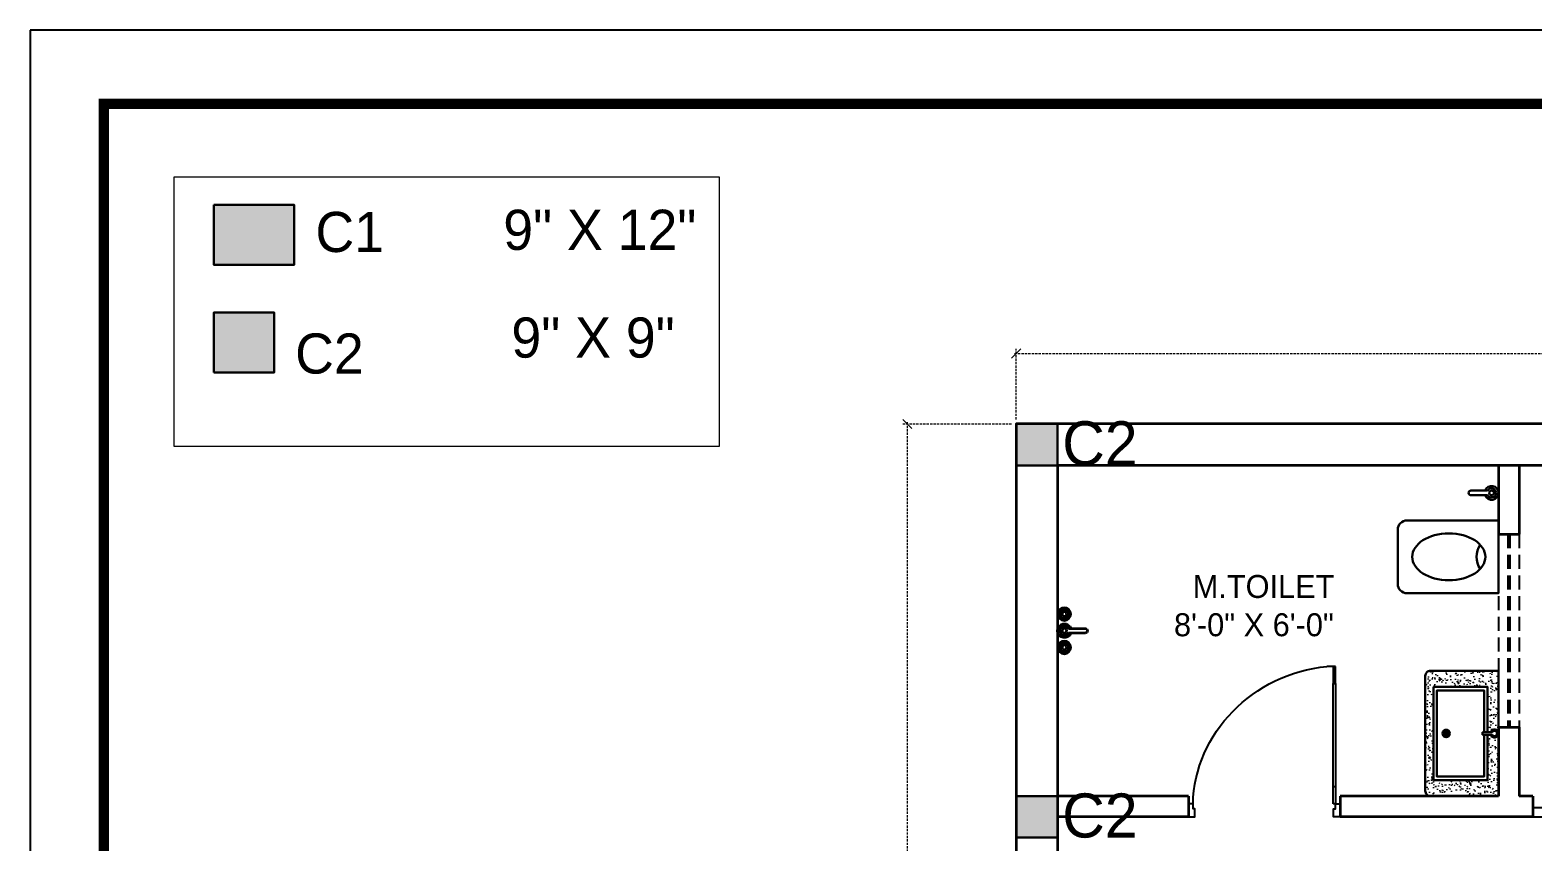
# Model space of a CAD drawing. Header units: millimetres. Extents: x -6808 to 215771, y -89660 to -16303.
# Drawn here: x 94380 to 94707.2, y -51172.3 to -50995.6 of the extents above; entities that cross this region are included whole.
import ezdxf

# ---------------------------------------------------------------- set-up
doc = ezdxf.new("R2010")
doc.units = ezdxf.units.MM
doc.header["$PDMODE"] = 35
for name, pattern in [('ACAD_ISO10W100', [18, 12, -3, 0, -3]), ('DASHED', [0.75, 0.5, -0.25]), ('DASHED2', [0.375, 0.25, -0.125])]:
    doc.linetypes.add(name, pattern=pattern)
doc.layers.get('0').update_dxf_attribs({"color": 8})
doc.layers.add('AR.furniture', color=7, linetype='Continuous', lineweight=35, true_color=0x009e9e)
doc.layers.add('furniture layout', color=7, linetype='Continuous', lineweight=25, true_color=0x006161)
for name, color, linetype, lineweight in [('col.center', 5, 'ACAD_ISO10W100', 15), ('column', 5, 'Continuous', 30), ('dim2', 6, 'Continuous', 20), ('plaster line', 150, 'DASHED2', 30), ('text', 7, 'Continuous', 25), ('wall', 7, 'Continuous', 35)]:
    doc.layers.add(name, color=color, linetype=linetype, lineweight=lineweight)
for name, color, linetype in [('FORMAT', 7, 'Continuous'), ('NET 01', 8, 'Continuous'), ('WIN', 5, 'Continuous')]:
    doc.layers.add(name, color=color, linetype=linetype)
doc.styles.add('cdim', font='arial.ttf')
doc.styles.add('SAJ', font='eurr____.ttf')
doc.dimstyles.new('SAJ', dxfattribs={"dimtxt": 5, "dimasz": 2, "dimexe": 1, "dimexo": 1, "dimgap": 0.09375, "dimtad": 0, "dimdec": 1, "dimzin": 0, "dimdsep": 46, "dimlunit": 4, "dimtxsty": 'SAJ', "dimblk": 'OBLIQUE', "dimcen": 0.125, "dimdle": 0.375, "dimadec": 0, "dimazin": 0, "dimtfac": 1, "dimtdec": 1, "dimtofl": 0, "dimtmove": 0, "dimatfit": 3, "dimldrblk": 'OBLIQUE', "dimfxl": 1, "dimtolj": 1, "dimtzin": 0, "dimlwd": 5, "dimlwe": 5, "dimarcsym": 1})

# ---------------------------------------------------------------- blocks, each defined once
blk = doc.blocks.new('QEWFWE')
at = {"layer": 'NET 01'}
for p, q in [((238503.45, 15011.85), (238503.45, 15015.77)), ((238503.45, 15015.77), (238505.41, 15015.77)), ((238503.98, 15015.77), (238503.98, 15011.85)), ((238503.98, 15011.85), (238503.45, 15011.85)), ((238503.45, 15011.85), (238503.45, 14988.32)), ((238503.98, 14988.32), (238503.98, 15011.85)), ((238503.45, 14988.32), (238503.45, 14984.4)), ((238503.98, 14988.32), (238503.45, 14988.32)), ((238503.98, 14984.4), (238503.98, 14988.32)), ((238503.45, 14984.4), (238503.98, 14984.4))]:
    blk.add_line(p, q, dxfattribs=at)
for points in [[(238503.45, 14984.4), (238502.4, 14984.4), (238502.4, 14981.4), (238503.9, 14981.4), (238503.9, 14982.9), (238503.9, 14983.2), (238503.45, 14983.2)], [(238536.02, 14984.4), (238537.07, 14984.4), (238537.07, 14981.4), (238535.57, 14981.4), (238535.57, 14982.9), (238535.57, 14983.2), (238536.02, 14983.2)]]:
    blk.add_lwpolyline(points, close=True, dxfattribs=at)
blk.add_ellipse((238504.18, 14985.62), major_axis=(-29.27, 13.54), ratio=0.925766, start_param=-2.718612, end_param=-1.204625, dxfattribs=at)
blk = doc.blocks.new('A$C1B5F73BC')
at = {"layer": 'AR.furniture', "lineweight": 5, "ltscale": 2}
h = blk.add_hatch(dxfattribs=at)
h.set_pattern_fill('AR-CONC', color=256, scale=0.02, angle=270, style=0)
h.set_pattern_definition([(320, (-48146.4964, 23798.405), (-0.31878171, -3.64369338), [0.381, -4.191]), (265, (-48146.4964, 23798.405), (3.82113286, 0.70485652), [0.3048, -3.3528]), (10.451, (-48146.523, 23798.1015), (3.50233376, -2.93885003), [0.3238, -3.5618]), (316.1842, (-48145.4804, 23798.405), (-0.84084656, -5.4215808), [0.5715, -6.2865]), (6.6356, (-48145.5504, 23797.9533), (4.9485111, -4.7480847), [0.4857, -5.3427]), (261.184, (-48145.4804, 23798.405), (4.94850236, -4.7480921), [0.4572, -5.0292]), (291, (-48145.7344, 23797.897), (-2.04531037, -3.0322976), [0.381, -4.191]), (236, (-48145.7344, 23797.897), (3.68375932, -1.23604057), [0.3048, -3.3528]), (341.4514, (-48145.9048, 23797.6444), (1.63845715, -4.26832982), [0.3238, -3.5618]), (307.5, (-48146.4964, 23798.4051), (1.691100777, -0.061772065), [0, -3.31216, 0, -3.4036, 0, -3.3655]), (277.5, (-48146.4964, 23798.4051), (2.003611496, -1.33639325), [0, -1.94056, 0, -3.23596, 0, -1.2827]), (237.5, (-48146.4964, 23799.538), (-0.11457488, -2.711811903), [0, -1.27, 0, -3.9624, 0, -5.2578]), (227.5, (-48146.4964, 23800.046), (0.50852982, -2.96258363), [0, -1.651, 0, -2.63144, 0, -3.7338])])
h.paths.add_polyline_path([(31.36, -3.14), (31.36, -18.65), (4.66, -18.65), (4.66, -3.14), (17.6, -3.14), (17.6, -2.25, -0.843039), (17.99, 0), (0, 0), (0, -14), (0, -15), (0, -19.5, 0.414214), (1.5, -21), (34.48, -21, 0.414214), (35.98, -19.5), (35.98, -15), (35.98, -14), (35.98, 0), (17.99, 0, -0.843039), (18.38, -2.25), (18.38, -3.14)])
at = {"layer": 'AR.furniture', "lineweight": 30, "ltscale": 2}
for p, q in [((0, 0), (0, -14)), ((35.98, 0), (35.98, -14)), ((0, -14), (0, -14)), ((35.98, -14), (35.98, -14))]:
    blk.add_line(p, q, dxfattribs=at)
at = {"layer": 'AR.furniture', "lineweight": 30}
for p, q in [((17.6, -4.63), (17.6, -1.83)), ((18.38, -1.83), (18.38, -4.63)), ((17.6, -4.63), (18.38, -4.63)), ((16.91, -15.01), (19.07, -15.01)), ((17.99, -13.93), (17.99, -14.83))]:
    blk.add_line(p, q, dxfattribs=at)
at = {"layer": 'AR.furniture', "lineweight": 30, "ltscale": 2}
blk.add_lwpolyline([(35.98, 0), (0, 0)], dxfattribs=at)
at = {"layer": 'AR.furniture', "lineweight": 30}
for points in [[(17.6, -3.14), (4.66, -3.14), (4.66, -18.65), (31.36, -18.65), (31.36, -3.14), (18.38, -3.14)], [(17.6, -4.14), (5.66, -4.14), (5.66, -17.65), (30.36, -17.65), (30.36, -4.14), (18.38, -4.14)]]:
    blk.add_lwpolyline(points, dxfattribs=at)
at = {"layer": 'AR.furniture', "lineweight": 30, "ltscale": 2}
blk.add_lwpolyline([(0, -14), (0, -15), (0, -15), (0, -19.5, 0.414214), (1.5, -21), (34.48, -21, 0.414214), (35.98, -19.5), (35.98, -15), (35.98, -15), (35.98, -14)], format="xyb", dxfattribs=at)
at = {"layer": 'AR.furniture', "lineweight": 30}
for radius in [1.08, 0.691]:
    blk.add_circle((17.99, -15.01), radius, dxfattribs=at)
for radius, start, end in [(1.16, 289.6397, 250.3486), (0.772, 300.2446, 239.6569)]:
    blk.add_arc((17.99, -1.16), radius, start, end, dxfattribs=at)
blk = doc.blocks.new('W.C')
at = {"layer": 'AR.furniture', "lineweight": 30, "ltscale": 3}
blk.add_lwpolyline([(41572.37, -1963.34), (41572.37, -1947.5), (41552.47, -1947.5, 0.414214), (41550.43, -1949.54), (41550.43, -1961.3, 0.414214), (41552.47, -1963.34)], format="xyb", close=True, dxfattribs=at)
blk.add_arc((41572.2, -1955.42), 4.6, 145.5059, 214.4941, dxfattribs=at)
blk.add_ellipse((41561.56, -1955.42), major_axis=(7.96, 0), ratio=0.640617, dxfattribs=at)
blk = doc.blocks.new('A$C2ABB695D')
at = {"layer": 'AR.furniture', "lineweight": 30}
for p, q in [((4.14, 2), (0.5, 2)), ((0.5, 1), (4.14, 1))]:
    blk.add_line(p, q, dxfattribs=at)
blk.add_circle((5, 1.5), 0.5, dxfattribs=at)
for centre, radius, start, end in [((0.5, 1.5), 0.5, 90, 270), ((5, 1.5), 1.5, 199.6514, 160.3603), ((5, 1.5), 1, 210.3431, 149.7554)]:
    blk.add_arc(centre, radius, start, end, dxfattribs=at)
blk = doc.blocks.new('CVGDRF')
at = {"layer": 'AR.furniture'}
for p, q in [((91951.07, -21891.25), (91951.07, -21894.89)), ((91952.07, -21894.89), (91952.07, -21891.25)), ((91947.46, -21895.63), (91947.2, -21895.63)), ((91947.82, -21895.27), (91947.82, -21895)), ((91948.07, -21895.27), (91948.07, -21895)), ((91948.43, -21895.63), (91948.7, -21895.63)), ((91954.71, -21895.63), (91954.45, -21895.63)), ((91955.07, -21895.27), (91955.07, -21895)), ((91955.32, -21895.27), (91955.32, -21895)), ((91955.68, -21895.63), (91955.95, -21895.63)), ((91947.47, -21895.88), (91947.2, -21895.88)), ((91947.82, -21896.23), (91947.82, -21896.5)), ((91948.07, -21896.23), (91948.07, -21896.5)), ((91948.43, -21895.88), (91948.7, -21895.88)), ((91954.72, -21895.88), (91954.45, -21895.88)), ((91955.07, -21896.23), (91955.07, -21896.5)), ((91955.32, -21896.23), (91955.32, -21896.5)), ((91955.68, -21895.88), (91955.95, -21895.88))]:
    blk.add_line(p, q, dxfattribs=at)
for centre, radius in [((91947.95, -21895.75), 1.38), ((91946.95, -21895.75), 0.28), ((91947.95, -21895.75), 0.5), ((91947.95, -21894.75), 0.28), ((91948.95, -21895.75), 0.28), ((91951.57, -21895.75), 0.5), ((91955.2, -21895.75), 1.38), ((91954.2, -21895.75), 0.28), ((91955.2, -21895.75), 0.5), ((91955.2, -21894.75), 0.28), ((91956.2, -21895.75), 0.28), ((91947.95, -21896.75), 0.28), ((91955.2, -21896.75), 0.28)]:
    blk.add_circle(centre, radius, dxfattribs=at)
for centre, radius, start, end in [((91951.57, -21891.25), 0.5, 0, 180), ((91947.95, -21895.75), 1, 105.2407, 164.2093), ((91947.95, -21895.75), 1, 16.4413, 74.0789), ((91951.57, -21895.75), 1.5, 109.6514, 70.3603), ((91951.57, -21895.75), 1, 120.3431, 59.7554), ((91955.2, -21895.75), 1, 106.12, 164.0884), ((91955.2, -21895.75), 1, 16.2342, 73.9047), ((91947.95, -21895.75), 1, 196.2342, 253.9047), ((91947.95, -21895.75), 1, 286.12, 344.0884), ((91955.2, -21895.75), 1, 196.4413, 254.0789), ((91955.2, -21895.75), 1, 285.2407, 344.2093)]:
    blk.add_arc(centre, radius, start, end, dxfattribs=at)
blk = doc.blocks.new('_Oblique')
at = {"color": 0, "linetype": 'ByBlock', "lineweight": -2}
blk.add_line((-0.5, -0.5), (0.5, 0.5), dxfattribs=at)
blk = doc.blocks.new('*D1620')
at = {"layer": 'Defpoints', "color": 0, "transparency": 16777216}
for p in [(94594.69, -51066.02), (94594.69, -51081.37), (94918.69, -51081.37)]:
    blk.add_point(p, dxfattribs=at)
at = {"layer": 'dim2', "color": 0, "linetype": 'DASHED', "lineweight": 5, "transparency": 16777216}
for p, q in [((94594.32, -51066.02), (94747.59, -51066.02)), ((94594.69, -51080.37), (94594.69, -51065.02)), ((94919.07, -51066.02), (94765.79, -51066.02)), ((94918.69, -51080.37), (94918.69, -51065.02))]:
    blk.add_line(p, q, dxfattribs=at)
at = {"layer": 'dim2', "color": 0, "lineweight": 5, "transparency": 16777216, "xscale": 2, "yscale": 2, "zscale": 2, "rotation": 180}
blk.add_blockref('_Oblique', (94594.69, -51066.02), dxfattribs=at)
at = {"layer": 'dim2', "color": 0, "lineweight": 5, "transparency": 16777216, "xscale": 2, "yscale": 2, "zscale": 2}
blk.add_blockref('_Oblique', (94918.69, -51066.02), dxfattribs=at)
at = {"layer": 'dim2', "color": 0, "transparency": 16777216, "insert": (94756.69, -51066.02), "char_height": 12, "attachment_point": 5, "style": 'SAJ'}
blk.add_mtext("\\A1;27'", dxfattribs=at)
blk = doc.blocks.new('*D1618')
at = {"layer": 'Defpoints', "color": 0, "transparency": 16777216}
for p in [(94570.98, -51081.37), (94594.69, -51081.37), (94594.69, -51801.37)]:
    blk.add_point(p, dxfattribs=at)
at = {"layer": 'dim2', "color": 0, "linetype": 'DASHED', "lineweight": 5, "transparency": 16777216}
for p, q in [((94570.98, -51080.99), (94570.98, -51432.31)), ((94593.69, -51081.37), (94569.98, -51081.37)), ((94570.98, -51801.74), (94570.98, -51450.42)), ((94593.69, -51801.37), (94569.98, -51801.37))]:
    blk.add_line(p, q, dxfattribs=at)
at = {"layer": 'dim2', "color": 0, "lineweight": 5, "transparency": 16777216, "xscale": 2, "yscale": 2, "zscale": 2}
for p, rotation in [((94570.98, -51081.37), 90), ((94570.98, -51801.37), 270)]:
    blk.add_blockref('_Oblique', p, dxfattribs=dict(at, rotation=rotation))
at = {"layer": 'dim2', "color": 0, "transparency": 16777216, "insert": (94570.98, -51441.37), "char_height": 12, "attachment_point": 5, "rotation": 90, "style": 'SAJ'}
blk.add_mtext("\\A1;60'", dxfattribs=at)
blk = doc.blocks.new('A$C32B276F4')
at = {"layer": 'column'}
blk.add_hatch(color=256, dxfattribs=at).paths.add_polyline_path([(9, 0), (9, 9), (0, 9), (0, 0)])
for p, q in [((0, 0), (0, 9)), ((0, 9), (9, 9)), ((9, 9), (9, 0)), ((9, 0), (0, 0))]:
    blk.add_line(p, q, dxfattribs=at)
at = {"layer": 'col.center', "linetype": 'ByBlock', "insert": (10.02, 9.59), "char_height": 9.6, "width": 293.6941, "attachment_point": 1, "style": 'SAJ'}
blk.add_mtext('\\A1;{\\fCentury Gothic|b0|i0|c0|p34;C2}', dxfattribs=at)

msp = doc.modelspace()

# ---------------------------------------------------------------- hatches: boundary and pattern name
at = {"layer": 'column', "ltscale": 2}
for points in [[(94420.016, -51033.644), (94420.016, -51046.743), (94437.481, -51046.743), (94437.481, -51033.644)], [(94433.115, -51070.193), (94433.115, -51057.094), (94420.016, -51057.094), (94420.016, -51070.193)]]:
    msp.add_hatch(color=5, dxfattribs=at).paths.add_polyline_path(points)

# ---------------------------------------------------------------- linework, layer by layer
at = {"layer": 'column', "lineweight": 18}
msp.add_lwpolyline([(94411.367, -51027.594), (94530.047, -51027.594), (94530.047, -51086.267), (94411.367, -51086.267)], close=True, dxfattribs=at)
at = {"layer": 'column', "ltscale": 2}
for points in [[(94420.016, -51033.644), (94420.016, -51046.743), (94437.481, -51046.743), (94437.481, -51033.644)], [(94420.016, -51070.193), (94433.115, -51070.193), (94433.115, -51057.094), (94420.016, -51057.094)]]:
    msp.add_lwpolyline(points, close=True, dxfattribs=at)
at = {"layer": 'FORMAT', "color": 0}
msp.add_lwpolyline([(94380, -50995.634), (94380, -52080.284), (95143.838, -52080.284), (95143.838, -50995.634)], close=True, dxfattribs=at)
msp.add_lwpolyline([(94380, -50995.634), (94380, -52080.284), (95143.838, -52080.284), (95143.838, -50995.634)], close=True, dxfattribs=at)
at = {"layer": 'FORMAT', "color": 0, "const_width": 2.24}
msp.add_lwpolyline([(94396.077, -51011.711), (94396.077, -52064.207), (95127.761, -52064.207), (95127.761, -51011.711)], close=True, dxfattribs=at)
msp.add_lwpolyline([(94396.077, -51011.711), (94396.077, -52064.207), (95127.761, -52064.207), (95127.761, -51011.711)], close=True, dxfattribs=at)
at = {"layer": 'wall'}
for p, q in [((94909.693, -51090.366), (94603.693, -51090.366)), ((94603.693, -51090.366), (94603.693, -51792.366))]:
    msp.add_line(p, q, dxfattribs=at)
at = {"layer": 'wall', "color": 1}
for p, q in [((94699.693, -51090.366), (94699.693, -51105.366)), ((94704.193, -51090.366), (94704.193, -51105.366)), ((94699.693, -51105.366), (94704.193, -51105.366)), ((94699.693, -51147.366), (94699.693, -51162.366)), ((94699.693, -51147.366), (94704.193, -51147.366)), ((94704.193, -51147.366), (94704.193, -51162.366)), ((94632.193, -51162.366), (94603.693, -51162.366)), ((94632.193, -51162.366), (94632.193, -51166.866)), ((94699.693, -51162.366), (94665.193, -51162.366)), ((94665.193, -51162.366), (94665.193, -51166.866)), ((94707.193, -51162.366), (94704.193, -51162.366)), ((94707.193, -51162.366), (94707.193, -51166.866)), ((94632.193, -51166.866), (94603.693, -51166.866)), ((94707.193, -51166.866), (94665.193, -51166.866))]:
    msp.add_line(p, q, dxfattribs=at)
at = {"layer": 'wall'}
msp.add_lwpolyline([(94906.693, -51801.366), (94918.693, -51801.366), (94918.693, -51081.366), (94594.693, -51081.366), (94594.693, -51801.366), (94612.693, -51801.366)], dxfattribs=at)
at = {"layer": 'WIN', "linetype": 'DASHED', "ltscale": 6}
for p, q in [((94699.693, -51105.366), (94699.693, -51147.366)), ((94701.693, -51105.366), (94701.693, -51147.366)), ((94702.193, -51105.366), (94702.193, -51147.366)), ((94704.193, -51105.366), (94704.193, -51147.366))]:
    msp.add_line(p, q, dxfattribs=at)
at = {"layer": 'WIN'}
for p, q in [((94707.193, -51164.866), (94747.693, -51164.866)), ((94707.193, -51166.866), (94747.693, -51166.866))]:
    msp.add_line(p, q, dxfattribs=at)

# ---------------------------------------------------------------- block references
at = {"layer": 'AR.furniture', "xscale": -1, "rotation": 270}
msp.add_blockref('CVGDRF', (116500.944, -143077.937), dxfattribs=at)
at = {"layer": 'column'}
for p in [(94594.693, -51090.366), (94594.693, -51171.366)]:
    msp.add_blockref('A$C32B276F4', p, dxfattribs=at)
at = {"layer": 'furniture layout'}
msp.add_blockref('A$C2ABB695D', (94693.193, -51097.863), dxfattribs=at)
at = {"layer": 'furniture layout', "linetype": 'ByBlock', "lineweight": 13, "xscale": -1, "rotation": 180}
msp.add_blockref('W.C', (53127.318, -53065.702), dxfattribs=at)
at = {"layer": 'plaster line', "linetype": 'Continuous', "xscale": 0.7585714285714285, "yscale": 0.7585714285714285, "zscale": 0.7585714285714285, "rotation": 270}
msp.add_blockref('A$C1B5F73BC', (94699.693, -51135.071), dxfattribs=at)
at = {"layer": 'wall', "color": 1, "xscale": -0.9518673649145052, "yscale": 0.9518673649145052, "zscale": 0.9518673649145052}
msp.add_blockref('QEWFWE', (321687.841, -65427.167), dxfattribs=at)

# ---------------------------------------------------------------- texts
at = {"layer": 'column', "linetype": 'ByBlock', "char_height": 8.73269, "attachment_point": 1, "style": 'SAJ'}
for s, insert, width in [('\\A1;{\\fCentury Gothic|b0|i0|c0|p34;C1}', (94442.134, -51035.208), 641.18496), ('\\A1;{\\fCentury Gothic|b0|i0|c0|p34;C2}', (94437.715, -51061.662), 427.45664)]:
    msp.add_mtext(s, dxfattribs=dict(at, insert=insert, width=width))
at = {"layer": 'column', "char_height": 8.73269, "width": 335.40053, "attachment_point": 5, "style": 'cdim'}
for s, insert in [('\\A1;{\\fCentury Gothic|b0|i0|c0|p34;9" X 12"}', (94504.046, -51039.164)), ('\\A1;{\\fCentury Gothic|b0|i0|c0|p34;9" X 9"}', (94502.569, -51062.616))]:
    msp.add_mtext(s, dxfattribs=dict(at, insert=insert))
at = {"layer": 'text', "ltscale": 2, "insert": (94629.043, -51114.228), "char_height": 6, "width": 244.74508, "attachment_point": 1, "style": 'SAJ'}
msp.add_mtext('\\A1;{\\fCentury Gothic|b0|i0|c0|p34; \\H0.83333x; M.TOILET\\P8\'-0" X 6\'-0"}', dxfattribs=at)

# ---------------------------------------------------------------- dimensions: what is measured, and where the dimension line sits
at = {"layer": 'dim2'}
for p1, distance, picture, middle in [((94918.693, -51081.366), -15.347, '*D1620', (94756.693, -51066.019)), ((94594.693, -51801.366), 23.711, '*D1618', (94570.982, -51441.366))]:
    dim = msp.add_aligned_dim(p1=p1, p2=(94594.693, -51081.366), distance=distance, dimstyle='SAJ', override={"dimtxt": 12}, dxfattribs=at)
    dim.commit()
    dim.dimension.update_dxf_attribs({"geometry": picture, "text_midpoint": middle})

doc.saveas('drawing.dxf')
